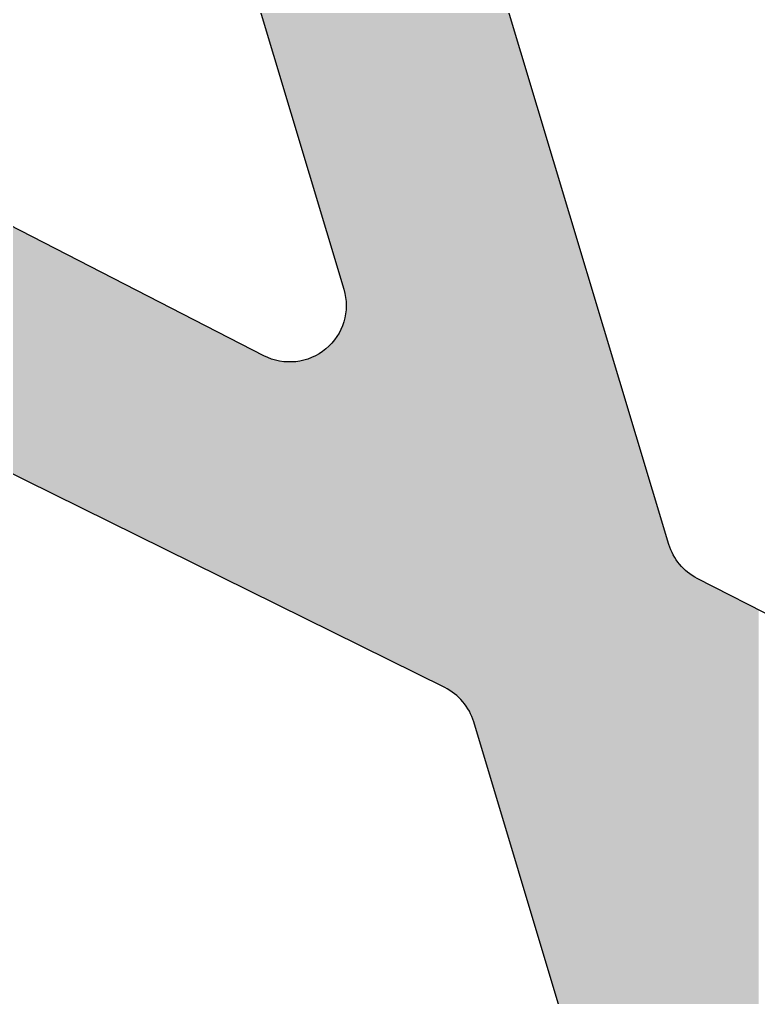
# Model space of a CAD drawing. Extents: x 181 to 485, y 440 to 775.
# Drawn here: x 231.01 to 257.17, y 528.62 to 563.25 of the extents above; entities that cross this region are included whole.
import ezdxf

# ---------------------------------------------------------------- set-up
doc = ezdxf.new("R2010")
doc.units = 0
doc.layers.add('LAYER_01', color=7, linetype='CONTINUOUS')

# ---------------------------------------------------------------- blocks, each defined once
blk = doc.blocks.new('*U1')
at = {"layer": 'LAYER_01', "linetype": 'CONTINUOUS'}
for points in [[(239.102, 564.978), (239.102, 596.533), (242.491, 553.695)], [(242.491, 553.695), (239.102, 596.533), (242.491, 594.906)], [(242.491, 553.695), (242.491, 594.906), (242.51, 553.628)], [(242.51, 553.628), (242.491, 594.906), (242.51, 594.897)], [(242.51, 553.628), (242.51, 594.897), (242.519, 553.594)], [(242.519, 553.594), (242.51, 594.897), (242.519, 594.893)], [(242.519, 553.594), (242.519, 594.893), (242.527, 553.56)], [(242.527, 553.56), (242.519, 594.893), (242.527, 594.889)], [(242.527, 553.56), (242.527, 594.889), (242.534, 553.526)], [(242.534, 553.526), (242.527, 594.889), (242.534, 594.886)], [(242.534, 553.526), (242.534, 594.886), (242.541, 553.491)], [(242.541, 553.491), (242.534, 594.886), (242.541, 594.883)], [(242.541, 553.491), (242.541, 594.883), (242.547, 553.456)], [(242.547, 553.456), (242.541, 594.883), (242.547, 594.88)], [(242.547, 553.456), (242.547, 594.88), (242.553, 553.421)], [(242.553, 553.421), (242.547, 594.88), (242.553, 594.877)], [(242.553, 553.421), (242.553, 594.877), (242.558, 553.385)], [(242.558, 553.385), (242.553, 594.877), (242.558, 594.874)], [(242.558, 553.385), (242.558, 594.874), (242.563, 553.349)], [(242.563, 553.349), (242.558, 594.874), (242.563, 594.872)], [(242.563, 553.349), (242.563, 594.872), (242.566, 553.313)], [(242.566, 553.313), (242.563, 594.872), (242.566, 594.87)], [(242.566, 553.313), (242.566, 594.87), (242.57, 553.277)], [(242.57, 553.277), (242.566, 594.87), (242.57, 594.869)], [(242.57, 553.277), (242.57, 594.869), (242.572, 553.241)], [(242.572, 553.241), (242.57, 594.869), (242.572, 594.868)], [(242.572, 553.241), (242.572, 594.868), (242.574, 553.205)], [(242.574, 553.205), (242.572, 594.868), (242.574, 594.867)], [(242.574, 553.205), (242.574, 594.867), (242.575, 553.168)], [(242.575, 553.168), (242.574, 594.867), (242.575, 594.866)], [(242.575, 553.168), (242.575, 594.866), (242.576, 553.131)], [(242.576, 553.131), (242.575, 594.866), (242.576, 594.866)], [(242.576, 541.316), (242.576, 594.866), (242.797, 541.206)], [(242.797, 541.206), (242.576, 594.866), (242.797, 594.76)], [(242.797, 541.206), (242.797, 582.241), (242.797, 541.206)], [(242.797, 541.206), (242.797, 582.241), (242.797, 582.205)], [(242.797, 541.206), (242.797, 582.205), (242.799, 541.205)], [(242.799, 541.205), (242.797, 582.205), (242.799, 582.168)], [(242.799, 541.205), (242.799, 582.168), (242.801, 541.205)], [(242.801, 541.205), (242.799, 582.168), (242.801, 582.132)], [(242.801, 541.205), (242.801, 582.132), (242.803, 541.203)], [(242.803, 541.203), (242.801, 582.132), (242.803, 582.096)], [(242.803, 541.203), (242.803, 582.096), (242.806, 541.202)], [(242.806, 541.202), (242.803, 582.096), (242.806, 582.061)], [(242.806, 541.202), (242.806, 582.061), (242.81, 541.2)], [(242.81, 541.2), (242.806, 582.061), (242.81, 582.025)], [(242.81, 541.2), (242.81, 582.025), (242.815, 541.198)], [(242.815, 541.198), (242.81, 582.025), (242.815, 581.99)], [(242.815, 541.198), (242.815, 581.99), (242.82, 541.195)], [(242.82, 541.195), (242.815, 581.99), (242.82, 581.955)], [(242.82, 541.195), (242.82, 581.955), (242.826, 541.192)], [(242.826, 541.192), (242.82, 581.955), (242.826, 581.92)], [(242.826, 541.192), (242.826, 581.92), (242.832, 541.189)], [(242.832, 541.189), (242.826, 581.92), (242.832, 581.885)], [(242.832, 541.189), (242.832, 581.885), (242.839, 541.186)], [(242.839, 541.186), (242.832, 581.885), (242.839, 581.851)], [(242.839, 541.186), (242.839, 581.851), (242.846, 541.182)], [(242.846, 541.182), (242.839, 581.851), (242.846, 581.816)], [(242.846, 541.182), (242.846, 581.816), (242.863, 541.174)], [(242.863, 541.174), (242.846, 581.816), (242.863, 581.749)], [(242.863, 541.174), (242.863, 581.749), (242.881, 541.165)], [(242.881, 541.165), (242.863, 581.749), (242.881, 581.683)], [(242.881, 541.165), (242.881, 581.683), (246.064, 539.591)], [(246.064, 539.591), (242.881, 581.683), (246.064, 571.085)], [(246.064, 539.591), (246.064, 571.085), (246.109, 539.568)], [(246.109, 539.568), (246.064, 571.085), (246.109, 570.937)], [(246.109, 539.568), (246.109, 570.937), (246.153, 539.544)], [(246.153, 539.544), (246.109, 570.937), (246.153, 570.79)], [(246.153, 539.544), (246.153, 570.79), (246.197, 539.519)], [(246.197, 539.519), (246.153, 570.79), (246.197, 570.645)], [(246.197, 539.519), (246.197, 570.645), (246.24, 539.493)], [(246.24, 539.493), (246.197, 570.645), (246.24, 570.501)], [(246.24, 539.493), (246.24, 570.501), (246.283, 539.465)], [(246.283, 539.465), (246.24, 570.501), (246.283, 570.359)], [(246.283, 539.465), (246.283, 570.359), (246.325, 539.437)], [(246.325, 539.437), (246.283, 570.359), (246.325, 570.218)], [(246.325, 539.437), (246.325, 570.218), (246.366, 539.407)], [(246.366, 539.407), (246.325, 570.218), (246.366, 570.08)], [(246.366, 539.407), (246.366, 570.08), (246.407, 539.376)], [(246.407, 539.376), (246.366, 570.08), (246.407, 569.944)], [(246.407, 539.376), (246.407, 569.944), (246.447, 539.343)], [(246.447, 539.343), (246.407, 569.944), (246.447, 569.81)], [(246.447, 539.343), (246.447, 569.81), (246.487, 539.31)], [(246.487, 539.31), (246.447, 569.81), (246.487, 569.679)], [(246.487, 539.31), (246.487, 569.679), (246.525, 539.276)], [(246.525, 539.276), (246.487, 569.679), (246.525, 569.55)], [(246.525, 539.276), (246.525, 569.55), (246.563, 539.24)], [(246.563, 539.24), (246.525, 569.55), (246.563, 569.424)], [(246.563, 539.24), (246.563, 569.424), (246.6, 539.204)], [(246.6, 539.204), (246.563, 569.424), (246.6, 569.301)], [(246.6, 539.204), (246.6, 569.301), (246.636, 539.167)], [(246.636, 539.167), (246.6, 569.301), (246.636, 569.181)], [(246.636, 539.167), (246.636, 569.181), (246.671, 539.128)], [(246.671, 539.128), (246.636, 569.181), (246.671, 569.064)], [(246.671, 539.128), (246.671, 569.064), (246.705, 539.089)], [(246.705, 539.089), (246.671, 569.064), (246.705, 568.951)], [(246.705, 539.089), (246.705, 568.951), (246.738, 539.049)], [(246.738, 539.049), (246.705, 568.951), (246.738, 568.841)], [(246.738, 539.049), (246.738, 568.841), (246.77, 539.008)], [(246.77, 539.008), (246.738, 568.841), (246.77, 568.735)], [(246.77, 539.008), (246.77, 568.735), (246.801, 538.966)], [(246.801, 538.966), (246.77, 568.735), (246.801, 568.632)], [(246.801, 538.966), (246.801, 568.632), (246.831, 538.924)], [(246.831, 538.924), (246.801, 568.632), (246.831, 568.533)], [(246.831, 538.924), (246.831, 568.533), (246.86, 538.881)], [(246.86, 538.881), (246.831, 568.533), (246.86, 568.438)], [(246.86, 538.881), (246.86, 568.438), (246.887, 538.837)], [(246.887, 538.837), (246.86, 568.438), (246.887, 568.346)], [(246.887, 538.837), (246.887, 568.346), (246.913, 538.792)], [(246.913, 538.792), (246.887, 568.346), (246.913, 568.259)], [(246.913, 538.792), (246.913, 568.259), (246.938, 538.747)], [(246.938, 538.747), (246.913, 568.259), (246.938, 568.176)], [(246.938, 538.747), (246.938, 568.176), (246.962, 538.702)], [(246.962, 538.702), (246.938, 568.176), (246.962, 568.097)], [(246.962, 538.702), (246.962, 568.097), (246.985, 538.656)], [(246.985, 538.656), (246.962, 568.097), (246.985, 568.021)], [(246.985, 538.656), (246.985, 568.021), (247.006, 538.61)], [(247.006, 538.61), (246.985, 568.021), (247.006, 567.951)], [(247.006, 538.61), (247.006, 567.951), (247.026, 538.563)], [(247.026, 538.563), (247.006, 567.951), (247.026, 567.884)], [(247.026, 538.563), (247.026, 567.884), (247.045, 538.516)], [(247.045, 538.516), (247.026, 567.884), (247.045, 567.821)], [(247.045, 538.516), (247.045, 567.821), (247.062, 538.469)], [(247.062, 538.469), (247.045, 567.821), (247.062, 567.763)], [(247.062, 538.469), (247.062, 567.763), (247.078, 538.421)], [(247.078, 538.421), (247.062, 567.763), (247.078, 567.709)], [(247.078, 538.421), (247.078, 567.709), (247.093, 538.373)], [(247.093, 538.373), (247.078, 567.709), (247.093, 567.659)], [(247.093, 538.373), (247.093, 567.659), (254.002, 515.373)], [(254.002, 515.373), (247.093, 567.659), (254.002, 544.658)], [(221.747, 551.614), (221.747, 560.549), (239.662, 542.757)], [(239.662, 542.757), (221.747, 560.549), (239.662, 551.341)], [(242.575, 541.316), (242.573, 553.021), (242.575, 553.058)], [(242.576, 541.316), (242.575, 553.058), (242.576, 553.095)], [(242.575, 541.316), (242.575, 553.058), (242.576, 541.316)], [(242.576, 541.316), (242.576, 553.095), (242.576, 553.131)], [(242.576, 541.316), (242.576, 553.095), (242.576, 541.316)], [(242.529, 541.339), (242.52, 552.651), (242.529, 552.688)], [(242.537, 541.335), (242.529, 552.688), (242.537, 552.725)], [(242.529, 541.339), (242.529, 552.688), (242.537, 541.335)], [(242.544, 541.332), (242.537, 552.725), (242.544, 552.762)], [(242.537, 541.335), (242.537, 552.725), (242.544, 541.332)], [(242.55, 541.328), (242.544, 552.762), (242.55, 552.798)], [(242.544, 541.332), (242.544, 552.762), (242.55, 541.328)], [(242.556, 541.326), (242.55, 552.798), (242.556, 552.835)], [(242.55, 541.328), (242.55, 552.798), (242.556, 541.326)], [(242.561, 541.323), (242.556, 552.835), (242.561, 552.872)], [(242.556, 541.326), (242.556, 552.835), (242.561, 541.323)], [(242.565, 541.321), (242.561, 552.872), (242.565, 552.91)], [(242.561, 541.323), (242.561, 552.872), (242.565, 541.321)], [(242.568, 541.319), (242.565, 552.91), (242.568, 552.947)], [(242.565, 541.321), (242.565, 552.91), (242.568, 541.319)], [(242.571, 541.318), (242.568, 552.947), (242.571, 552.984)], [(242.568, 541.319), (242.568, 552.947), (242.571, 541.318)], [(242.573, 541.317), (242.571, 552.984), (242.573, 553.021)], [(242.571, 541.318), (242.571, 552.984), (242.573, 541.317)], [(242.573, 541.317), (242.573, 553.021), (242.575, 541.316)], [(242.428, 541.389), (242.414, 552.331), (242.428, 552.366)], [(242.442, 541.382), (242.428, 552.366), (242.442, 552.4)], [(242.428, 541.389), (242.428, 552.366), (242.442, 541.382)], [(242.455, 541.375), (242.442, 552.4), (242.455, 552.436)], [(242.442, 541.382), (242.442, 552.4), (242.455, 541.375)], [(242.468, 541.369), (242.455, 552.436), (242.468, 552.471)], [(242.455, 541.375), (242.455, 552.436), (242.468, 541.369)], [(242.48, 541.363), (242.468, 552.471), (242.48, 552.507)], [(242.468, 541.369), (242.468, 552.471), (242.48, 541.363)], [(242.491, 541.358), (242.48, 552.507), (242.491, 552.543)], [(242.48, 541.363), (242.48, 552.507), (242.491, 541.358)], [(242.501, 541.352), (242.491, 552.543), (242.501, 552.579)], [(242.491, 541.358), (242.491, 552.543), (242.501, 541.352)], [(242.511, 541.348), (242.501, 552.579), (242.511, 552.615)], [(242.501, 541.352), (242.501, 552.579), (242.511, 541.348)], [(242.52, 541.343), (242.511, 552.615), (242.52, 552.651)], [(242.511, 541.348), (242.511, 552.615), (242.52, 541.343)], [(242.52, 541.343), (242.52, 552.651), (242.529, 541.339)], [(242.237, 541.483), (242.216, 551.975), (242.237, 552.005)], [(242.257, 541.473), (242.237, 552.005), (242.257, 552.036)], [(242.237, 541.483), (242.237, 552.005), (242.257, 541.473)], [(242.277, 541.464), (242.257, 552.036), (242.277, 552.067)], [(242.257, 541.473), (242.257, 552.036), (242.277, 541.464)], [(242.296, 541.454), (242.277, 552.067), (242.296, 552.098)], [(242.277, 541.464), (242.277, 552.067), (242.296, 541.454)], [(242.314, 541.445), (242.296, 552.098), (242.314, 552.131)], [(242.296, 541.454), (242.296, 552.098), (242.314, 541.445)], [(242.332, 541.436), (242.314, 552.131), (242.332, 552.163)], [(242.314, 541.445), (242.314, 552.131), (242.332, 541.436)], [(242.35, 541.427), (242.332, 552.163), (242.35, 552.196)], [(242.332, 541.436), (242.332, 552.163), (242.35, 541.427)], [(242.367, 541.419), (242.35, 552.196), (242.367, 552.229)], [(242.35, 541.427), (242.35, 552.196), (242.367, 541.419)], [(242.383, 541.411), (242.367, 552.229), (242.383, 552.263)], [(242.367, 541.419), (242.367, 552.229), (242.383, 541.411)], [(242.399, 541.403), (242.383, 552.263), (242.399, 552.297)], [(242.383, 541.411), (242.383, 552.263), (242.399, 541.403)], [(242.414, 541.396), (242.399, 552.297), (242.414, 552.331)], [(242.399, 541.403), (242.399, 552.297), (242.414, 541.396)], [(242.414, 541.396), (242.414, 552.331), (242.428, 541.389)], [(241.933, 541.633), (241.907, 551.627), (241.933, 551.651)], [(241.959, 541.621), (241.933, 551.651), (241.959, 551.675)], [(241.933, 541.633), (241.933, 551.651), (241.959, 541.621)], [(241.984, 541.608), (241.959, 551.675), (241.984, 551.699)], [(241.959, 541.621), (241.959, 551.675), (241.984, 541.608)], [(242.009, 541.596), (241.984, 551.699), (242.009, 551.724)], [(241.984, 541.608), (241.984, 551.699), (242.009, 541.596)], [(242.034, 541.584), (242.009, 551.724), (242.034, 551.75)], [(242.009, 541.596), (242.009, 551.724), (242.034, 541.584)], [(242.058, 541.572), (242.034, 551.75), (242.058, 551.776)], [(242.034, 541.584), (242.034, 551.75), (242.058, 541.572)], [(242.082, 541.56), (242.058, 551.776), (242.082, 551.803)], [(242.058, 541.572), (242.058, 551.776), (242.082, 541.56)], [(242.105, 541.548), (242.082, 551.803), (242.105, 551.83)], [(242.082, 541.56), (242.082, 551.803), (242.105, 541.548)], [(242.128, 541.537), (242.105, 551.83), (242.128, 551.858)], [(242.105, 541.548), (242.105, 551.83), (242.128, 541.537)], [(242.151, 541.526), (242.128, 551.858), (242.151, 551.887)], [(242.128, 541.537), (242.128, 551.858), (242.151, 541.526)], [(242.173, 541.515), (242.151, 551.887), (242.173, 551.915)], [(242.151, 541.526), (242.151, 551.887), (242.173, 541.515)], [(242.195, 541.504), (242.173, 551.915), (242.195, 551.945)], [(242.173, 541.515), (242.173, 551.915), (242.195, 541.504)], [(242.216, 541.494), (242.195, 551.945), (242.216, 551.975)], [(242.195, 541.504), (242.195, 551.945), (242.216, 541.494)], [(242.216, 541.494), (242.216, 551.975), (242.237, 541.483)], [(239.662, 542.757), (239.662, 551.341), (239.724, 542.726)], [(239.724, 542.726), (239.662, 551.341), (239.724, 551.31)], [(239.724, 542.726), (239.724, 551.31), (239.756, 542.71)], [(239.756, 542.71), (239.724, 551.31), (239.756, 551.295)], [(241.436, 541.879), (241.403, 551.299), (241.436, 551.314)], [(241.469, 541.863), (241.436, 551.314), (241.469, 551.33)], [(241.436, 541.879), (241.436, 551.314), (241.469, 541.863)], [(241.502, 541.847), (241.469, 551.33), (241.502, 551.346)], [(241.469, 541.863), (241.469, 551.33), (241.502, 541.847)], [(241.534, 541.831), (241.502, 551.346), (241.534, 551.364)], [(241.502, 541.847), (241.502, 551.346), (241.534, 541.831)], [(241.565, 541.815), (241.534, 551.364), (241.565, 551.381)], [(241.534, 541.831), (241.534, 551.364), (241.565, 541.815)], [(241.596, 541.8), (241.565, 551.381), (241.596, 551.399)], [(241.565, 541.815), (241.565, 551.381), (241.596, 541.8)], [(241.627, 541.785), (241.596, 551.399), (241.627, 551.418)], [(241.596, 541.8), (241.596, 551.399), (241.627, 541.785)], [(241.657, 541.77), (241.627, 551.418), (241.657, 551.437)], [(241.627, 541.785), (241.627, 551.418), (241.657, 541.77)], [(241.687, 541.755), (241.657, 551.437), (241.687, 551.456)], [(241.657, 541.77), (241.657, 551.437), (241.687, 541.755)], [(241.716, 541.741), (241.687, 551.456), (241.716, 551.476)], [(241.687, 541.755), (241.687, 551.456), (241.716, 541.741)], [(241.745, 541.727), (241.716, 551.476), (241.745, 551.497)], [(241.716, 541.741), (241.716, 551.476), (241.745, 541.727)], [(241.773, 541.713), (241.745, 551.497), (241.773, 551.517)], [(241.745, 541.727), (241.745, 551.497), (241.773, 541.713)], [(241.801, 541.699), (241.773, 551.517), (241.801, 551.538)], [(241.773, 541.713), (241.773, 551.517), (241.801, 541.699)], [(241.855, 541.672), (241.801, 551.538), (241.855, 551.582)], [(241.801, 541.699), (241.801, 551.538), (241.855, 541.672)], [(241.907, 541.646), (241.855, 551.582), (241.907, 551.627)], [(241.855, 541.672), (241.855, 551.582), (241.907, 541.646)], [(241.907, 541.646), (241.907, 551.627), (241.933, 541.633)], [(239.756, 542.71), (239.756, 551.295), (239.788, 542.694)], [(239.788, 542.694), (239.756, 551.295), (239.788, 551.281)], [(239.788, 542.694), (239.788, 551.281), (239.82, 542.678)], [(239.82, 542.678), (239.788, 551.281), (239.82, 551.268)], [(239.82, 542.678), (239.82, 551.268), (239.853, 542.662)], [(239.853, 542.662), (239.82, 551.268), (239.853, 551.255)], [(239.853, 542.662), (239.853, 551.255), (239.886, 542.645)], [(239.886, 542.645), (239.853, 551.255), (239.886, 551.242)], [(239.886, 542.645), (239.886, 551.242), (239.92, 542.629)], [(239.92, 542.629), (239.886, 551.242), (239.92, 551.23)], [(239.92, 542.629), (239.92, 551.23), (239.954, 542.612)], [(239.954, 542.612), (239.92, 551.23), (239.954, 551.219)], [(239.954, 542.612), (239.954, 551.219), (239.988, 542.595)], [(239.988, 542.595), (239.954, 551.219), (239.988, 551.208)], [(239.988, 542.595), (239.988, 551.208), (240.023, 542.578)], [(240.023, 542.578), (239.988, 551.208), (240.023, 551.197)], [(240.023, 542.578), (240.023, 551.197), (240.058, 542.561)], [(240.058, 542.561), (240.023, 551.197), (240.058, 551.188)], [(240.058, 542.561), (240.058, 551.188), (240.093, 542.543)], [(240.093, 542.543), (240.058, 551.188), (240.093, 551.179)], [(240.093, 542.543), (240.093, 551.179), (240.128, 542.526)], [(240.128, 542.526), (240.093, 551.179), (240.128, 551.17)], [(240.128, 542.526), (240.128, 551.17), (240.164, 542.508)], [(240.164, 542.508), (240.128, 551.17), (240.164, 551.162)], [(240.164, 542.508), (240.164, 551.162), (240.2, 542.49)], [(240.2, 542.49), (240.164, 551.162), (240.2, 551.155)], [(240.2, 542.49), (240.2, 551.155), (240.236, 542.472)], [(240.236, 542.472), (240.2, 551.155), (240.236, 551.148)], [(240.236, 542.472), (240.236, 551.148), (240.273, 542.454)], [(240.273, 542.454), (240.236, 551.148), (240.273, 551.142)], [(240.273, 542.454), (240.273, 551.142), (240.309, 542.436)], [(240.309, 542.436), (240.273, 551.142), (240.309, 551.137)], [(240.309, 542.436), (240.309, 551.137), (240.346, 542.418)], [(240.346, 542.418), (240.309, 551.137), (240.346, 551.133)], [(240.346, 542.418), (240.346, 551.133), (240.383, 542.4)], [(240.383, 542.4), (240.346, 551.133), (240.383, 551.129)], [(240.383, 542.4), (240.383, 551.129), (240.42, 542.381)], [(240.42, 542.381), (240.383, 551.129), (240.42, 551.125)], [(240.42, 542.381), (240.42, 551.125), (240.458, 542.363)], [(240.458, 542.363), (240.42, 551.125), (240.458, 551.123)], [(240.458, 542.363), (240.458, 551.123), (240.495, 542.345)], [(240.495, 542.345), (240.458, 551.123), (240.495, 551.121)], [(240.495, 542.345), (240.495, 551.121), (240.532, 542.326)], [(240.532, 542.326), (240.495, 551.121), (240.532, 551.12)], [(240.532, 542.326), (240.532, 551.12), (240.57, 542.308)], [(240.57, 542.308), (240.532, 551.12), (240.57, 551.119)], [(240.607, 542.289), (240.57, 551.119), (240.607, 551.12)], [(240.57, 542.308), (240.57, 551.119), (240.607, 542.289)], [(240.645, 542.27), (240.607, 551.12), (240.645, 551.121)], [(240.607, 542.289), (240.607, 551.12), (240.645, 542.27)], [(240.682, 542.252), (240.645, 551.121), (240.682, 551.122)], [(240.645, 542.27), (240.645, 551.121), (240.682, 542.252)], [(240.72, 542.233), (240.682, 551.122), (240.72, 551.125)], [(240.682, 542.252), (240.682, 551.122), (240.72, 542.233)], [(240.757, 542.215), (240.72, 551.125), (240.757, 551.128)], [(240.72, 542.233), (240.72, 551.125), (240.757, 542.215)], [(240.795, 542.196), (240.757, 551.128), (240.795, 551.131)], [(240.757, 542.215), (240.757, 551.128), (240.795, 542.196)], [(240.832, 542.178), (240.795, 551.131), (240.832, 551.136)], [(240.795, 542.196), (240.795, 551.131), (240.832, 542.178)], [(240.869, 542.159), (240.832, 551.136), (240.869, 551.141)], [(240.832, 542.178), (240.832, 551.136), (240.869, 542.159)], [(240.906, 542.141), (240.869, 551.141), (240.906, 551.147)], [(240.869, 542.159), (240.869, 551.141), (240.906, 542.141)], [(240.943, 542.123), (240.906, 551.147), (240.943, 551.153)], [(240.906, 542.141), (240.906, 551.147), (240.943, 542.123)], [(240.98, 542.105), (240.943, 551.153), (240.98, 551.161)], [(240.943, 542.123), (240.943, 551.153), (240.98, 542.105)], [(241.017, 542.087), (240.98, 551.161), (241.017, 551.169)], [(240.98, 542.105), (240.98, 551.161), (241.017, 542.087)], [(241.053, 542.069), (241.017, 551.169), (241.053, 551.177)], [(241.017, 542.087), (241.017, 551.169), (241.053, 542.069)], [(241.089, 542.051), (241.053, 551.177), (241.089, 551.186)], [(241.053, 542.069), (241.053, 551.177), (241.089, 542.051)], [(241.125, 542.033), (241.089, 551.186), (241.125, 551.196)], [(241.089, 542.051), (241.089, 551.186), (241.125, 542.033)], [(241.161, 542.015), (241.125, 551.196), (241.161, 551.207)], [(241.125, 542.033), (241.125, 551.196), (241.161, 542.015)], [(241.197, 541.998), (241.161, 551.207), (241.197, 551.218)], [(241.161, 542.015), (241.161, 551.207), (241.197, 541.998)], [(241.232, 541.98), (241.197, 551.218), (241.232, 551.23)], [(241.197, 541.998), (241.197, 551.218), (241.232, 541.98)], [(241.267, 541.963), (241.232, 551.23), (241.267, 551.243)], [(241.232, 541.98), (241.232, 551.23), (241.267, 541.963)], [(241.301, 541.946), (241.267, 551.243), (241.301, 551.256)], [(241.267, 541.963), (241.267, 551.243), (241.301, 541.946)], [(241.336, 541.929), (241.301, 551.256), (241.336, 551.269)], [(241.301, 541.946), (241.301, 551.256), (241.336, 541.929)], [(241.37, 541.912), (241.336, 551.269), (241.37, 551.284)], [(241.336, 541.929), (241.336, 551.269), (241.37, 541.912)], [(241.403, 541.895), (241.37, 551.284), (241.403, 551.299)], [(241.37, 541.912), (241.37, 551.284), (241.403, 541.895)], [(241.403, 541.895), (241.403, 551.299), (241.436, 541.879)], [(254.002, 515.373), (254.002, 544.658), (254.017, 515.324)], [(254.017, 515.324), (254.002, 544.658), (254.017, 544.612)], [(254.017, 515.324), (254.017, 544.612), (254.033, 515.271)], [(254.033, 515.271), (254.017, 544.612), (254.033, 544.565)], [(254.033, 515.271), (254.033, 544.565), (254.05, 515.214)], [(254.05, 515.214), (254.033, 544.565), (254.05, 544.519)], [(254.05, 515.214), (254.05, 544.519), (254.068, 515.153)], [(254.068, 515.153), (254.05, 544.519), (254.068, 544.472)], [(254.068, 515.153), (254.068, 544.472), (254.088, 515.088)], [(254.088, 515.088), (254.068, 544.472), (254.088, 544.427)], [(254.088, 515.088), (254.088, 544.427), (254.108, 515.018)], [(254.108, 515.018), (254.088, 544.427), (254.108, 544.381)], [(254.108, 515.018), (254.108, 544.381), (254.13, 514.945)], [(254.13, 514.945), (254.108, 544.381), (254.13, 544.336)], [(254.13, 514.945), (254.13, 544.336), (254.153, 514.868)], [(254.153, 514.868), (254.13, 544.336), (254.153, 544.291)], [(254.153, 514.868), (254.153, 544.291), (254.178, 514.787)], [(254.178, 514.787), (254.153, 544.291), (254.178, 544.247)], [(254.178, 514.787), (254.178, 544.247), (254.203, 514.702)], [(254.203, 514.702), (254.178, 544.247), (254.203, 544.203)], [(254.203, 514.702), (254.203, 544.203), (254.23, 514.613)], [(254.23, 514.613), (254.203, 544.203), (254.23, 544.16)], [(254.23, 514.613), (254.23, 544.16), (254.258, 514.521)], [(254.258, 514.521), (254.23, 544.16), (254.258, 544.118)], [(254.258, 514.521), (254.258, 544.118), (254.287, 514.424)], [(254.287, 514.424), (254.258, 544.118), (254.287, 544.076)], [(254.287, 514.424), (254.287, 544.076), (254.317, 514.324)], [(254.317, 514.324), (254.287, 544.076), (254.317, 544.035)], [(254.317, 514.324), (254.317, 544.035), (254.348, 514.221)], [(254.348, 514.221), (254.317, 544.035), (254.348, 543.994)], [(254.348, 514.221), (254.348, 543.994), (254.38, 514.114)], [(254.38, 514.114), (254.348, 543.994), (254.38, 543.955)], [(254.38, 514.114), (254.38, 543.955), (254.413, 514.004)], [(254.413, 514.004), (254.38, 543.955), (254.413, 543.916)], [(254.413, 514.004), (254.413, 543.916), (254.447, 513.891)], [(254.447, 513.891), (254.413, 543.916), (254.447, 543.878)], [(254.447, 513.891), (254.447, 543.878), (254.482, 513.774)], [(254.482, 513.774), (254.447, 543.878), (254.482, 543.841)], [(254.482, 513.774), (254.482, 543.841), (254.518, 513.655)], [(254.518, 513.655), (254.482, 543.841), (254.518, 543.805)], [(254.518, 513.655), (254.518, 543.805), (254.555, 513.533)], [(254.555, 513.533), (254.518, 543.805), (254.555, 543.77)], [(254.555, 513.533), (254.555, 543.77), (254.592, 513.408)], [(254.592, 513.408), (254.555, 543.77), (254.592, 543.736)], [(254.592, 513.408), (254.592, 543.736), (254.63, 513.28)], [(254.63, 513.28), (254.592, 543.736), (254.63, 543.703)], [(254.63, 513.28), (254.63, 543.703), (254.669, 513.15)], [(254.669, 513.15), (254.63, 543.703), (254.669, 543.671)], [(254.669, 513.15), (254.669, 543.671), (254.709, 513.018)], [(254.709, 513.018), (254.669, 543.671), (254.709, 543.64)], [(254.709, 513.018), (254.709, 543.64), (254.75, 512.883)], [(254.75, 512.883), (254.709, 543.64), (254.75, 543.61)], [(254.75, 512.883), (254.75, 543.61), (254.791, 512.747)], [(254.791, 512.747), (254.75, 543.61), (254.791, 543.581)], [(254.791, 512.747), (254.791, 543.581), (254.832, 512.608)], [(254.832, 512.608), (254.791, 543.581), (254.832, 543.554)], [(254.832, 512.608), (254.832, 543.554), (254.874, 512.468)], [(254.874, 512.468), (254.832, 543.554), (254.874, 543.527)], [(254.874, 512.468), (254.874, 543.527), (254.917, 512.327)], [(254.917, 512.327), (254.874, 543.527), (254.917, 543.502)], [(254.917, 512.327), (254.917, 543.502), (254.96, 512.184)], [(254.96, 512.184), (254.917, 543.502), (254.96, 543.478)], [(254.96, 512.184), (254.96, 543.478), (255.003, 512.039)], [(255.003, 512.039), (254.96, 543.478), (255.003, 543.455)], [(255.003, 512.039), (255.003, 543.455), (256.556, 506.868)], [(256.556, 506.868), (255.003, 543.455), (256.556, 542.657)], [(256.556, 506.868), (256.556, 542.657), (256.561, 506.851)], [(256.561, 506.851), (256.556, 542.657), (256.561, 542.654)], [(256.561, 506.851), (256.561, 542.654), (256.566, 506.834)], [(256.566, 506.834), (256.561, 542.654), (256.566, 542.652)], [(256.566, 506.834), (256.566, 542.652), (256.57, 506.817)], [(256.57, 506.817), (256.566, 542.652), (256.57, 542.65)], [(256.57, 506.817), (256.57, 542.65), (256.574, 506.799)], [(256.574, 506.799), (256.57, 542.65), (256.574, 542.647)], [(256.574, 506.799), (256.574, 542.647), (256.578, 506.782)], [(256.578, 506.782), (256.574, 542.647), (256.578, 542.645)], [(256.578, 506.782), (256.578, 542.645), (256.582, 506.764)], [(256.582, 506.764), (256.578, 542.645), (256.582, 542.644)], [(256.582, 506.764), (256.582, 542.644), (256.585, 506.746)], [(256.585, 506.746), (256.582, 542.644), (256.585, 542.642)], [(256.585, 506.746), (256.585, 542.642), (256.588, 506.728)], [(256.588, 506.728), (256.585, 542.642), (256.588, 542.641)], [(256.588, 506.728), (256.588, 542.641), (256.59, 506.71)], [(256.59, 506.71), (256.588, 542.641), (256.59, 542.639)], [(256.59, 506.71), (256.59, 542.639), (256.592, 506.692)], [(256.592, 506.692), (256.59, 542.639), (256.592, 542.638)], [(256.592, 506.692), (256.592, 542.638), (256.594, 506.674)], [(256.594, 506.674), (256.592, 542.638), (256.594, 542.637)], [(256.594, 506.674), (256.594, 542.637), (256.596, 506.655)], [(256.596, 506.655), (256.594, 542.637), (256.596, 542.636)], [(256.596, 506.655), (256.596, 542.636), (256.597, 506.637)], [(256.597, 506.637), (256.596, 542.636), (256.597, 542.636)], [(256.597, 506.637), (256.597, 542.636), (256.598, 506.618)], [(256.598, 506.618), (256.597, 542.636), (256.598, 542.635)], [(256.598, 506.618), (256.598, 542.635), (256.598, 506.599)], [(256.598, 506.599), (256.598, 542.635), (256.598, 542.635)], [(256.598, 506.599), (256.598, 542.635), (256.599, 506.581)], [(256.599, 506.581), (256.598, 542.635), (256.599, 542.635)], [(256.599, 502.154), (256.599, 542.635), (256.612, 502.15)], [(256.612, 502.15), (256.599, 542.635), (256.612, 542.628)], [(256.612, 502.15), (256.612, 542.628), (256.651, 502.14)], [(256.651, 502.14), (256.612, 542.628), (256.651, 542.608)], [(256.651, 502.14), (256.651, 542.608), (256.69, 502.131)], [(256.69, 502.131), (256.651, 542.608), (256.69, 542.588)], [(256.69, 502.131), (256.69, 542.588), (256.729, 502.122)], [(256.729, 502.122), (256.69, 542.588), (256.729, 542.568)], [(256.729, 502.122), (256.729, 542.568), (256.769, 502.114)], [(256.769, 502.114), (256.729, 542.568), (256.769, 542.548)], [(256.769, 502.114), (256.769, 542.548), (256.808, 502.107)], [(256.808, 502.107), (256.769, 542.548), (256.808, 542.527)], [(256.808, 502.107), (256.808, 542.527), (256.848, 502.101)], [(256.848, 502.101), (256.808, 542.527), (256.848, 542.507)], [(256.848, 502.101), (256.848, 542.507), (256.887, 502.096)], [(256.887, 502.096), (256.848, 542.507), (256.887, 542.487)], [(256.887, 502.096), (256.887, 542.487), (256.927, 502.091)], [(256.927, 502.091), (256.887, 542.487), (256.927, 542.466)], [(256.927, 502.091), (256.927, 542.466), (256.967, 502.087)], [(256.967, 502.087), (256.927, 542.466), (256.967, 542.446)], [(256.967, 502.087), (256.967, 542.446), (257.007, 502.084)], [(257.007, 502.084), (256.967, 542.446), (257.007, 542.425)], [(257.007, 502.084), (257.007, 542.425), (257.047, 502.082)], [(257.047, 502.082), (257.007, 542.425), (257.047, 542.405)], [(257.047, 502.082), (257.047, 542.405), (257.086, 502.08)], [(257.086, 502.08), (257.047, 542.405), (257.086, 542.384)], [(257.086, 502.08), (257.086, 542.384), (257.126, 502.08)], [(257.126, 502.08), (257.086, 542.384), (257.126, 542.364)], [(257.126, 502.08), (257.126, 542.364), (257.166, 502.08)], [(257.166, 502.08), (257.126, 542.364), (257.166, 542.343)], [(257.166, 502.08), (257.166, 542.343), (257.174, 502.08)], [(257.174, 502.08), (257.166, 542.343), (257.174, 542.339)]]:
    blk.add_solid(points, dxfattribs=at)

msp = doc.modelspace()

# ---------------------------------------------------------------- linework, layer by layer
at = {"layer": 'LAYER_01'}
for p, q in [((231.525, 590.205), (242.491, 553.695)), ((254.002, 544.658), (242.881, 581.683)), ((239.662, 551.341), (216.866, 563.057)), ((246.064, 539.591), (221.747, 551.614)), ((282.657, 529.241), (255.003, 543.455)), ((256.556, 506.868), (247.093, 538.373))]:
    msp.add_line(p, q, dxfattribs=at)
at = {"layer": 'LAYER_01', "extrusion": (0, 0, -1)}
for centre, start, end in [((-240.576, 553.119), 163.2817, 297.2033), ((-255.917, 545.234), 297.2033, 343.2817)]:
    msp.add_arc(centre, 2, start, end, dxfattribs=at)
at = {"layer": 'LAYER_01'}
msp.add_arc((245.178, 537.798), 2, 16.7183, 63.6909, dxfattribs=at)

# ---------------------------------------------------------------- block references
msp.add_blockref('*U1', (0, 0), dxfattribs=at)

doc.saveas('drawing.dxf')
